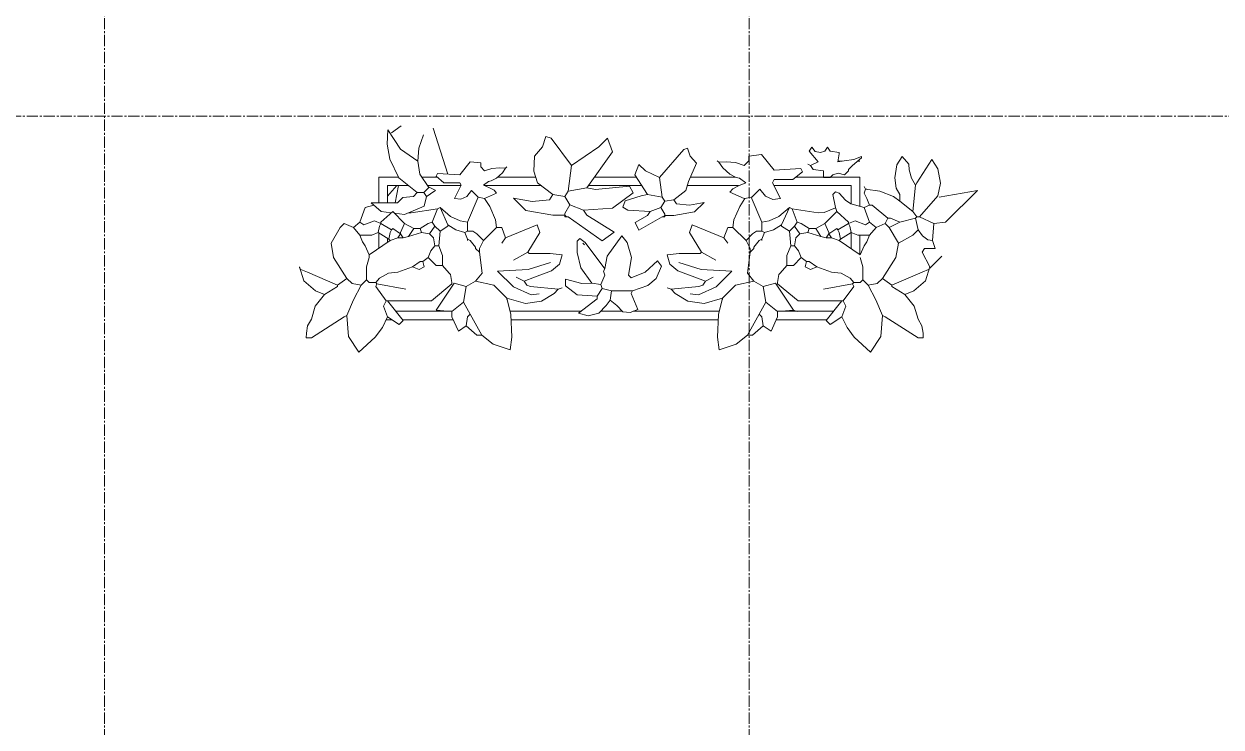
# Model space of a CAD drawing. Header units: centimetres. Extents: x -1487 to 7635, y -1892 to 2688.
# Drawn here: x 2071 to 2628, y 1459 to 1786 of the extents above; entities that cross this region are included whole.
import ezdxf

# ---------------------------------------------------------------- set-up
doc = ezdxf.new("R2010")
doc.units = ezdxf.units.CM
doc.linetypes.add('CENTRO2', pattern=[1.125, 0.75, -0.125, 0.125, -0.125])
doc.layers.add('AA - linee quote', color=3, linetype='Continuous', lineweight=13)
doc.layers.add('AA- arredo', color=8, linetype='Continuous', lineweight=18)

msp = doc.modelspace()

# ---------------------------------------------------------------- linework, layer by layer
at = {"layer": 'AA - linee quote', "linetype": 'CENTRO2', "ltscale": 7}
for p, q in [((2108.5996, 673.1865), (2108.5996, 1920.1865)), ((2408.5996, 673.1865), (2408.5996, 1920.1865)), ((1938.5996, 1743.1865), (3185.5996, 1743.1865))]:
    msp.add_line(p, q, dxfattribs=at)
at = {"layer": 'AA- arredo'}
for p, q in [((2242.2395, 1735.4905), (2246.7032, 1738.6081)), ((2240.1028, 1730.2091), (2240.5504, 1736.7736)), ((2240.5504, 1736.7736), (2246.3689, 1727.8646)), ((2254.8729, 1728.3335), (2257.1108, 1734.4291)), ((2261.5745, 1737.5467), (2268.3573, 1716.2274)), ((2312.4573, 1728.9115), (2314.0438, 1733.6759)), ((2316.426, 1732.8827), (2314.0438, 1733.6759)), ((2325.9548, 1720.176), (2316.426, 1732.8827)), ((2338.6614, 1728.9115), (2342.6301, 1732.8827)), ((2345.0124, 1726.5293), (2342.6301, 1732.8827)), ((2241.4456, 1723.1757), (2240.1028, 1730.2091)), ((2246.3689, 1727.8646), (2254.4253, 1722.238)), ((2254.4253, 1722.238), (2254.8729, 1728.3335)), ((2308.7455, 1724.5105), (2312.4573, 1728.9115)), ((2325.9548, 1720.176), (2338.6614, 1728.9115)), ((2333.1013, 1709.854), (2345.0124, 1726.5293)), ((2366.8223, 1714.6787), (2378.1047, 1727.6839)), ((2378.1047, 1727.6839), (2379.9372, 1728.2941)), ((2381.1576, 1724.6292), (2379.9372, 1728.2941)), ((2436.4557, 1726.8956), (2437.6761, 1728.7281)), ((2440.7308, 1722.0085), (2436.4557, 1726.8956)), ((2439.2226, 1726.7324), (2437.6761, 1728.7281)), ((2441.7269, 1726.2952), (2439.2226, 1726.7324)), ((2443.8138, 1726.9511), (2441.7269, 1726.2952)), ((2445.0059, 1728.7281), (2443.8138, 1726.9511)), ((2446.2281, 1726.8956), (2445.0059, 1728.7281)), ((2450.5033, 1726.2854), (2446.2281, 1726.8956)), ((2245.6328, 1714.4391), (2241.4456, 1723.1757)), ((2254.4253, 1722.238), (2255.4272, 1716.1398)), ((2278.8004, 1722.0085), (2273.9132, 1715.9009)), ((2283.6875, 1721.3983), (2278.8004, 1722.0085)), ((2283.6875, 1721.3983), (2283.6875, 1719.5658)), ((2308.3809, 1717.6344), (2308.7455, 1724.5105)), ((2380.3407, 1712.7236), (2384.0128, 1721.2438)), ((2384.0128, 1721.2438), (2381.1576, 1724.6292)), ((2394.4918, 1721.7045), (2393.7595, 1722.4367)), ((2397.8886, 1721.9836), (2394.4912, 1721.7045)), ((2394.4912, 1721.7045), (2396.2729, 1719.1627)), ((2402.1969, 1721.5605), (2397.8886, 1721.9836)), ((2406.2188, 1720.2378), (2402.1969, 1721.5605)), ((2408.4178, 1722.4367), (2406.2188, 1720.2378)), ((2408.4178, 1724.6357), (2414.2824, 1725.3679)), ((2408.4178, 1724.6357), (2408.4178, 1722.4367)), ((2414.2824, 1725.3679), (2420.1469, 1718.0388)), ((2437.0659, 1720.176), (2440.7308, 1722.0085)), ((2449.8931, 1722.0085), (2450.5033, 1725.6734)), ((2452.7876, 1722.3598), (2449.8931, 1722.0085)), ((2450.5033, 1725.6734), (2450.5033, 1726.2854)), ((2457.2745, 1723.0157), (2452.7876, 1722.3598)), ((2456.6127, 1720.176), (2460.8878, 1723.8409)), ((2460.8878, 1724.453), (2457.2745, 1723.0157)), ((2460.8878, 1723.8409), (2460.8878, 1724.453)), ((2479.823, 1724.4526), (2477.3089, 1720.6108)), ((2479.823, 1724.4526), (2482.8773, 1720.7881)), ((2486.5422, 1712.236), (2493.5201, 1723.0197)), ((2493.5201, 1723.0197), (2496.4043, 1718.7524)), ((2255.4272, 1716.1398), (2259.5785, 1710.0278)), ((2262.9184, 1715.2907), (2263.5305, 1716.5111)), ((2266.5833, 1712.236), (2262.9184, 1715.2907)), ((2273.9132, 1715.9009), (2263.5305, 1716.5111)), ((2283.6875, 1719.5658), (2285.52, 1717.7334)), ((2285.52, 1717.7334), (2288.8716, 1718.8356)), ((2288.8716, 1718.8356), (2292.4619, 1719.1882)), ((2293.8082, 1716.8374), (2291.0033, 1714.3691)), ((2292.4619, 1719.1882), (2295.293, 1718.9556)), ((2295.293, 1718.9556), (2293.8082, 1716.8374)), ((2295.2925, 1718.9556), (2295.9027, 1719.5658)), ((2310.0751, 1712.2362), (2308.3809, 1717.6344)), ((2324.3683, 1708.2651), (2325.9548, 1720.176)), ((2355.4191, 1715.8637), (2357.2516, 1720.7509)), ((2361.3249, 1706.7386), (2355.4191, 1715.8637)), ((2360.3044, 1717.6962), (2357.2516, 1720.7509)), ((2366.8223, 1714.6787), (2360.3044, 1717.6962)), ((2396.2729, 1719.1627), (2399.6388, 1716.2007)), ((2399.6388, 1716.2007), (2402.6008, 1714.6492)), ((2420.1469, 1718.0388), (2432.6062, 1718.7711)), ((2428.9428, 1713.6409), (2433.3407, 1717.3066)), ((2433.3407, 1717.3066), (2432.6062, 1718.7711)), ((2435.8436, 1720.7881), (2437.0659, 1720.176)), ((2438.2881, 1718.3436), (2437.0659, 1720.176)), ((2443.1734, 1717.7334), (2438.2881, 1718.3436)), ((2443.1734, 1714.6787), (2443.1734, 1717.7334)), ((2447.5703, 1715.9102), (2446.2281, 1714.6787)), ((2449.9702, 1716.6754), (2447.5703, 1715.9102)), ((2452.9478, 1715.9009), (2449.9702, 1716.6754)), ((2454.1682, 1717.1232), (2452.9478, 1715.9009)), ((2454.1682, 1717.1232), (2454.7802, 1717.7334)), ((2454.7802, 1718.3436), (2456.6127, 1720.176)), ((2454.7802, 1717.7334), (2454.7802, 1718.3436)), ((2477.3089, 1720.6108), (2476.2655, 1714.4891)), ((2483.048, 1718.2059), (2482.8773, 1720.7881)), ((2484.0914, 1714.2705), (2483.048, 1718.2059)), ((2496.4043, 1718.7524), (2497.6564, 1711.9749)), ((2244.6859, 1710.8549), (2240.3069, 1705.973)), ((2243.8133, 1702.8324), (2245.4164, 1710.8549)), ((2254.1849, 1707.7195), (2245.6328, 1714.4391)), ((2259.6823, 1710.1622), (2257.2378, 1707.7195)), ((2262.7885, 1708.6091), (2259.6823, 1710.1622)), ((2273.9132, 1712.236), (2266.5833, 1712.236)), ((2271.4705, 1704.9062), (2274.5253, 1711.0138)), ((2274.5253, 1711.0138), (2273.9132, 1712.236)), ((2287.3524, 1712.8462), (2284.9079, 1711.0138)), ((2284.9079, 1711.0138), (2287.7496, 1709.9026)), ((2288.535, 1713.0762), (2287.3524, 1712.8462)), ((2287.7496, 1709.9026), (2289.8813, 1708.7272)), ((2291.0033, 1714.3691), (2288.535, 1713.0762)), ((2317.2216, 1706.6785), (2310.0751, 1712.2362)), ((2324.3683, 1708.2651), (2333.1013, 1709.854)), ((2337.0725, 1709.0607), (2333.1013, 1709.854)), ((2352.9546, 1710.6473), (2337.0725, 1709.0607)), ((2354.5411, 1707.4718), (2352.9546, 1710.6473)), ((2368.0427, 1705.5164), (2366.8223, 1714.6787)), ((2379.0374, 1708.5711), (2380.3407, 1712.7236)), ((2403.5433, 1710.8409), (2400.9852, 1709.4304)), ((2402.6008, 1714.6492), (2404.0199, 1714.3732)), ((2406.9533, 1712.1743), (2403.5433, 1710.8409)), ((2404.0199, 1714.3732), (2406.9533, 1712.1743)), ((2419.4125, 1712.1743), (2420.1469, 1713.6409)), ((2423.0782, 1704.8452), (2419.4125, 1712.1743)), ((2420.1469, 1713.6409), (2428.9428, 1713.6409)), ((2446.2281, 1714.6787), (2443.1734, 1714.6787)), ((2462.7202, 1709.1813), (2462.11, 1710.4035)), ((2476.2655, 1714.4891), (2476.9959, 1709.6793)), ((2485.932, 1711.0138), (2484.0914, 1714.2705)), ((2484.7098, 1698.7986), (2485.932, 1711.0138)), ((2485.932, 1711.0138), (2486.5422, 1712.236)), ((2497.6564, 1711.9749), (2496.3147, 1706.1284)), ((2245.0226, 1702.8324), (2247.4653, 1705.2769)), ((2247.4653, 1705.2769), (2252.3525, 1705.8871)), ((2252.3525, 1705.8871), (2254.1849, 1707.7195)), ((2254.1849, 1707.7195), (2257.2378, 1707.7195)), ((2258.46, 1705.8871), (2257.2378, 1707.7195)), ((2257.4343, 1701.2735), (2258.46, 1705.8871)), ((2262.3834, 1708.4998), (2258.3443, 1705.6788)), ((2274.3982, 1704.6133), (2271.4705, 1704.9062)), ((2277.2031, 1705.7887), (2274.3982, 1704.6133)), ((2279.4106, 1708.5711), (2277.2031, 1705.7887)), ((2277.5781, 1693.9114), (2282.4653, 1705.5164)), ((2282.4653, 1705.5164), (2279.4106, 1708.5711)), ((2285.52, 1704.9062), (2282.4653, 1705.5164)), ((2285.52, 1704.9062), (2291.0174, 1707.3488)), ((2285.52, 1704.9062), (2287.8618, 1701.0872)), ((2289.8813, 1708.7272), (2291.0174, 1707.3488)), ((2298.9002, 1705.0283), (2304.7345, 1699.2982)), ((2307.6929, 1703.5007), (2298.9002, 1705.0283)), ((2307.6929, 1703.5007), (2315.6327, 1704.2963)), ((2315.6327, 1704.2963), (2317.2216, 1706.6785)), ((2322.7793, 1705.8829), (2317.2216, 1706.6785)), ((2322.7793, 1705.8829), (2324.3683, 1708.2651)), ((2325.1615, 1701.9142), (2322.7793, 1705.8829)), ((2345.0124, 1700.3252), (2354.5411, 1707.4718)), ((2358.2702, 1706.1284), (2350.8116, 1703.8092)), ((2358.2702, 1706.1284), (2361.3249, 1706.7386)), ((2368.0427, 1705.5164), (2361.3249, 1706.7386)), ((2369.2649, 1703.6839), (2368.0427, 1705.5164)), ((2369.2649, 1703.6839), (2373.5401, 1704.296)), ((2373.5401, 1704.296), (2379.0374, 1708.5711)), ((2374.7623, 1702.4635), (2373.5401, 1704.296)), ((2400.9852, 1709.4304), (2399.622, 1707.7764)), ((2406.2188, 1704.8452), (2399.622, 1707.7764)), ((2406.5243, 1704.9062), (2404.1825, 1701.0872)), ((2406.5243, 1704.9062), (2409.579, 1705.5164)), ((2414.4661, 1693.9114), (2409.579, 1705.5164)), ((2409.8845, 1705.5774), (2413.5501, 1709.2431)), ((2413.5501, 1709.2431), (2416.1991, 1705.9042)), ((2416.1991, 1705.9042), (2419.565, 1704.4938)), ((2419.565, 1704.4938), (2423.0782, 1704.8452)), ((2447.4504, 1706.7386), (2448.6708, 1707.9609)), ((2448.6708, 1700.6311), (2447.4504, 1706.7386)), ((2448.6708, 1707.9609), (2450.5033, 1707.3488)), ((2450.5033, 1707.3488), (2453.4137, 1704.1042)), ((2462.11, 1707.3488), (2462.7202, 1709.1813)), ((2463.3304, 1704.9062), (2462.11, 1707.3488)), ((2469.3786, 1708.2582), (2462.7202, 1709.1813)), ((2463.3304, 1709.1813), (2462.7202, 1709.1813)), ((2464.5527, 1701.8515), (2463.3304, 1704.9062)), ((2475.7438, 1705.7439), (2469.3786, 1708.2582)), ((2478.6022, 1703.6839), (2475.7438, 1705.7439)), ((2476.9959, 1709.6793), (2478.6022, 1706.7386)), ((2478.6022, 1706.7386), (2478.6022, 1704.296)), ((2478.6022, 1703.6839), (2478.6022, 1704.296)), ((2487.7645, 1696.3541), (2496.3147, 1706.1284)), ((2514.726, 1708.6578), (2496.9267, 1705.5164)), ((2499.9796, 1693.9114), (2514.726, 1708.6578)), ((2227.4916, 1693.9114), (2229.9342, 1700.6311)), ((2233.9026, 1701.8061), (2229.9342, 1700.6311)), ((2232.688, 1702.8324), (2245.0226, 1702.8324)), ((2237.4174, 1698.7934), (2232.7053, 1702.8324)), ((2237.2641, 1693.9114), (2242.7614, 1698.7986)), ((2242.0702, 1698.1841), (2237.4174, 1698.7934)), ((2248.2588, 1693.3012), (2242.7614, 1698.7986)), ((2257.4342, 1701.2734), (2248.1592, 1697.3868)), ((2263.5305, 1700.019), (2251.3135, 1698.1866)), ((2261.086, 1693.9114), (2263.5305, 1700.019)), ((2263.5305, 1700.019), (2264.7509, 1700.6311)), ((2268.4158, 1692.6892), (2264.7509, 1700.6311)), ((2264.7509, 1700.6311), (2269.6859, 1696.5031)), ((2287.8618, 1701.0872), (2290.5545, 1694.9751)), ((2304.7345, 1699.2982), (2317.2216, 1697.1498)), ((2322.7793, 1697.943), (2325.1615, 1701.9142)), ((2331.5148, 1699.532), (2325.1615, 1701.9142)), ((2331.5148, 1699.532), (2345.0124, 1700.3252)), ((2333.1013, 1697.1498), (2331.5148, 1699.532)), ((2350.8116, 1703.8092), (2349.801, 1700.8924)), ((2349.801, 1700.8924), (2352.1626, 1699.4088)), ((2362.5453, 1698.7986), (2352.1626, 1699.4088)), ((2361.3249, 1696.9662), (2362.5453, 1698.7986)), ((2362.5453, 1698.7986), (2367.4325, 1700.6311)), ((2367.4325, 1700.6311), (2369.2649, 1703.6839)), ((2369.2649, 1697.5764), (2367.4325, 1700.6311)), ((2383.1456, 1698.6188), (2373.5401, 1696.9662)), ((2380.8699, 1701.8515), (2374.7623, 1702.4635)), ((2380.8699, 1701.8515), (2387.6335, 1703.0266)), ((2387.6335, 1703.0266), (2383.1456, 1698.6188)), ((2404.1825, 1701.0872), (2401.4898, 1694.9751)), ((2427.2934, 1700.6311), (2422.3583, 1696.5031)), ((2423.6285, 1692.6892), (2427.2934, 1700.6311)), ((2428.5138, 1700.019), (2427.2934, 1700.6311)), ((2428.5138, 1700.019), (2440.7308, 1698.1866)), ((2430.9583, 1693.9114), (2428.5138, 1700.019)), ((2443.5008, 1698.4198), (2448.7181, 1700.4968)), ((2443.7855, 1693.3012), (2449.2828, 1698.7986)), ((2449.2828, 1698.7986), (2448.6708, 1700.6311)), ((2454.7802, 1693.9114), (2449.2828, 1698.7986)), ((2453.4137, 1704.1042), (2455.918, 1702.4645)), ((2455.918, 1702.4645), (2462.11, 1700.6311)), ((2462.11, 1700.6311), (2464.5527, 1701.8515)), ((2464.5527, 1693.9114), (2462.11, 1700.6311)), ((2465.7749, 1701.8515), (2464.5527, 1701.8515)), ((2473.1048, 1695.7439), (2465.7749, 1701.8515)), ((2484.7098, 1698.7986), (2478.6022, 1703.6839)), ((2486.5422, 1696.3541), (2484.7098, 1698.7986)), ((2218.3292, 1691.4688), (2220.1617, 1693.3012)), ((2224.4368, 1691.4688), (2220.1617, 1693.3012)), ((2224.4368, 1691.4688), (2227.4916, 1693.9114)), ((2229.324, 1692.6892), (2227.4916, 1693.9114)), ((2234.2112, 1694.5217), (2229.324, 1692.6892)), ((2237.2641, 1693.3012), (2234.2112, 1694.5217)), ((2236.6539, 1692.079), (2237.2641, 1693.3012)), ((2237.2641, 1693.3012), (2237.2641, 1693.9114)), ((2242.1512, 1690.2465), (2237.2641, 1693.3012)), ((2248.1592, 1697.3868), (2243.5726, 1697.9874)), ((2246.4263, 1689.0243), (2248.2588, 1693.3012)), ((2252.5357, 1690.8567), (2248.2588, 1693.3012)), ((2251.3135, 1698.1866), (2250.2763, 1698.2739)), ((2255.5886, 1690.8567), (2259.2535, 1693.3012)), ((2259.2535, 1693.3012), (2261.086, 1693.9114)), ((2262.3082, 1692.079), (2261.086, 1693.9114)), ((2269.6859, 1696.5031), (2274.1738, 1694.505)), ((2274.1738, 1694.505), (2277.5781, 1693.9114)), ((2277.5781, 1689.6363), (2277.5781, 1693.9114)), ((2290.5545, 1694.9751), (2291.0174, 1691.4688)), ((2322.7793, 1697.1498), (2317.2216, 1697.1498)), ((2322.7793, 1697.1498), (2322.7793, 1697.943)), ((2323.5726, 1696.3541), (2322.7793, 1697.1498)), ((2322.7793, 1696.3541), (2322.7793, 1697.1498)), ((2322.7793, 1696.3541), (2323.5726, 1696.3541)), ((2323.5726, 1696.3541), (2324.3683, 1696.3541)), ((2340.248, 1685.2387), (2324.3683, 1696.3541)), ((2345.8079, 1689.2075), (2333.1013, 1697.1498)), ((2355.4808, 1693.7736), (2361.3249, 1696.9662)), ((2357.2873, 1690.1597), (2355.4808, 1693.7736)), ((2357.2873, 1690.1597), (2368.0427, 1696.3541)), ((2368.6548, 1696.3541), (2368.0427, 1696.3541)), ((2368.6548, 1696.3541), (2369.2649, 1696.9662)), ((2369.2649, 1696.3541), (2368.6548, 1696.3541)), ((2369.2649, 1696.9662), (2369.2649, 1697.5764)), ((2369.2649, 1696.9662), (2373.5401, 1696.9662)), ((2369.2649, 1696.3541), (2369.2649, 1696.9662)), ((2401.4898, 1694.9751), (2401.0269, 1691.4688)), ((2417.8705, 1694.505), (2414.4661, 1693.9114)), ((2414.4661, 1689.6363), (2414.4661, 1693.9114)), ((2422.3583, 1696.5031), (2417.8705, 1694.505)), ((2429.736, 1692.079), (2430.9583, 1693.9114)), ((2432.7907, 1693.3012), (2430.9583, 1693.9114)), ((2436.4557, 1690.8567), (2432.7907, 1693.3012)), ((2439.5085, 1690.8567), (2443.7855, 1693.3012)), ((2440.7308, 1698.1866), (2443.5008, 1698.4198)), ((2445.6179, 1689.0243), (2443.7855, 1693.3012)), ((2449.8931, 1690.2465), (2454.7802, 1693.3012)), ((2454.7802, 1693.3012), (2457.8331, 1694.5217)), ((2454.7802, 1693.3012), (2454.7802, 1693.9114)), ((2455.3904, 1692.079), (2454.7802, 1693.3012)), ((2457.8331, 1694.5217), (2462.7202, 1692.6892)), ((2462.7202, 1692.6892), (2464.5527, 1693.9114)), ((2467.6075, 1691.4688), (2464.5527, 1693.9114)), ((2467.6075, 1691.4688), (2471.8826, 1693.3012)), ((2471.8826, 1693.3012), (2473.1048, 1695.7439)), ((2473.715, 1691.4688), (2471.8826, 1693.3012)), ((2474.3252, 1695.7439), (2473.1048, 1695.7439)), ((2473.715, 1691.4688), (2478.6022, 1693.9114)), ((2478.6022, 1693.9114), (2474.3252, 1695.7439)), ((2478.6022, 1693.9114), (2485.932, 1695.7439)), ((2485.932, 1695.7439), (2486.5422, 1696.3541)), ((2487.1524, 1690.2465), (2485.932, 1695.7439)), ((2487.7645, 1696.3541), (2486.5422, 1696.3541)), ((2494.4822, 1693.3012), (2487.7645, 1696.3541)), ((2493.872, 1685.3593), (2494.4822, 1693.3012)), ((2494.4822, 1693.3012), (2499.9796, 1693.9114)), ((2214.0541, 1684.1389), (2218.3292, 1691.4688)), ((2227.4916, 1687.8038), (2224.4368, 1691.4688)), ((2228.7138, 1684.7491), (2227.4916, 1687.8038)), ((2227.4916, 1687.8038), (2232.9889, 1687.8038)), ((2232.9889, 1687.8038), (2236.0436, 1689.0243)), ((2236.0436, 1689.0243), (2236.6539, 1692.079)), ((2240.929, 1685.9714), (2236.0436, 1689.0243)), ((2240.929, 1685.9714), (2241.541, 1689.0243)), ((2241.541, 1689.0243), (2242.1512, 1690.2465)), ((2242.7614, 1690.8567), (2242.1512, 1690.2465)), ((2246.4263, 1688.4141), (2242.7614, 1690.8567)), ((2245.2059, 1686.5816), (2246.4263, 1688.4141)), ((2246.4263, 1688.4141), (2246.4263, 1689.0243)), ((2247.6486, 1686.5816), (2246.4263, 1688.4141)), ((2250.0912, 1687.1918), (2252.5357, 1690.8567)), ((2250.0912, 1687.1918), (2256.2007, 1689.0243)), ((2252.5357, 1690.8567), (2255.5886, 1690.8567)), ((2256.2007, 1689.0243), (2255.5886, 1690.8567)), ((2259.8656, 1688.4141), (2256.2007, 1689.0243)), ((2259.8656, 1688.4141), (2262.3082, 1692.079)), ((2261.698, 1686.5816), (2259.8656, 1688.4141)), ((2264.7509, 1689.6363), (2262.3082, 1692.079)), ((2264.1407, 1682.9167), (2264.7509, 1689.6363)), ((2264.7509, 1689.6363), (2268.4158, 1692.079)), ((2272.0808, 1690.2465), (2268.4158, 1692.6892)), ((2268.4158, 1692.079), (2268.4158, 1692.6892)), ((2276.3577, 1689.0243), (2272.0808, 1690.2465)), ((2276.3577, 1689.0243), (2277.5781, 1689.6363)), ((2277.5781, 1685.9714), (2276.3577, 1689.0243)), ((2280.0226, 1689.6363), (2277.5781, 1689.6363)), ((2281.8551, 1688.4141), (2280.0226, 1689.6363)), ((2284.9079, 1685.3593), (2281.8551, 1688.4141)), ((2284.9079, 1685.3593), (2291.0174, 1691.4688)), ((2293.46, 1691.4688), (2291.0174, 1691.4688)), ((2295.2925, 1686.5816), (2293.46, 1691.4688)), ((2295.2925, 1686.5816), (2309.9521, 1692.6892)), ((2305.677, 1679.862), (2311.1744, 1689.0243)), ((2309.9521, 1692.6892), (2311.1744, 1689.0243)), ((2340.248, 1685.2387), (2345.8079, 1689.2075)), ((2342.5766, 1678.0004), (2349.3919, 1687.5272)), ((2349.3931, 1687.5262), (2351.8358, 1684.4733)), ((2382.0922, 1692.6892), (2380.8699, 1689.0243)), ((2386.3672, 1679.862), (2380.8699, 1689.0243)), ((2396.7518, 1686.5816), (2382.0922, 1692.6892)), ((2396.7518, 1686.5816), (2398.5843, 1691.4688)), ((2398.5843, 1691.4688), (2401.0269, 1691.4688)), ((2407.1363, 1685.3593), (2401.0269, 1691.4688)), ((2407.1363, 1685.3593), (2410.1892, 1688.4141)), ((2410.1892, 1688.4141), (2412.0217, 1689.6363)), ((2412.0217, 1689.6363), (2414.4661, 1689.6363)), ((2415.6866, 1689.0243), (2414.4661, 1689.6363)), ((2414.4661, 1685.9714), (2415.6866, 1689.0243)), ((2415.6866, 1689.0243), (2419.9635, 1690.2465)), ((2419.9635, 1690.2465), (2423.6285, 1692.6892)), ((2423.6285, 1692.079), (2423.6285, 1692.6892)), ((2427.2934, 1689.6363), (2423.6285, 1692.079)), ((2427.2934, 1689.6363), (2429.736, 1692.079)), ((2427.9036, 1682.9167), (2427.2934, 1689.6363)), ((2432.1787, 1688.4141), (2429.736, 1692.079)), ((2430.3462, 1686.5816), (2432.1787, 1688.4141)), ((2432.1787, 1688.4141), (2435.8436, 1689.0243)), ((2435.8436, 1689.0243), (2436.4557, 1690.8567)), ((2441.953, 1687.1918), (2435.8436, 1689.0243)), ((2439.5085, 1690.8567), (2436.4557, 1690.8567)), ((2441.953, 1687.1918), (2439.5085, 1690.8567)), ((2444.3957, 1686.5816), (2445.6179, 1688.4141)), ((2445.6179, 1688.4141), (2449.2828, 1690.8567)), ((2445.6179, 1688.4141), (2445.6179, 1689.0243)), ((2446.8383, 1686.5816), (2445.6179, 1688.4141)), ((2449.2828, 1690.8567), (2449.8931, 1690.2465)), ((2450.5033, 1689.0243), (2449.8931, 1690.2465)), ((2451.1153, 1685.9714), (2450.5033, 1689.0243)), ((2451.1153, 1685.9714), (2456.0006, 1689.0243)), ((2456.0006, 1689.0243), (2455.3904, 1692.079)), ((2459.0553, 1687.8038), (2456.0006, 1689.0243)), ((2464.5527, 1687.8038), (2459.0553, 1687.8038)), ((2463.3304, 1684.7491), (2464.5527, 1687.8038)), ((2464.5527, 1687.8038), (2467.6075, 1691.4688)), ((2477.9901, 1684.1389), (2473.715, 1691.4688)), ((2477.9901, 1684.1389), (2484.7098, 1687.8038)), ((2484.7098, 1687.8038), (2487.1524, 1690.2465)), ((2487.1524, 1690.2465), (2489.1715, 1687.4526)), ((2489.1715, 1687.4526), (2491.6959, 1685.6895)), ((2215.2745, 1677.4193), (2214.0541, 1684.1389)), ((2229.9342, 1682.9167), (2228.7138, 1684.7491)), ((2231.7667, 1678.6416), (2229.9342, 1682.9167)), ((2231.7667, 1678.6416), (2241.541, 1685.3593)), ((2241.541, 1685.3593), (2240.929, 1685.9714)), ((2241.541, 1685.3593), (2245.2059, 1686.5816)), ((2245.2059, 1686.5816), (2247.6486, 1686.5816)), ((2247.6486, 1686.5816), (2250.0912, 1687.1918)), ((2260.4758, 1680.474), (2262.3082, 1682.9167)), ((2262.3082, 1682.9167), (2261.698, 1686.5816)), ((2262.3082, 1682.9167), (2264.1407, 1682.9167)), ((2265.9834, 1678.3433), (2264.1407, 1682.9167)), ((2278.8004, 1685.3593), (2277.5781, 1685.9714)), ((2277.5781, 1685.3593), (2277.5781, 1685.9714)), ((2281.243, 1682.3065), (2278.8004, 1685.3593)), ((2281.243, 1681.6944), (2281.243, 1682.3065)), ((2283.0755, 1681.6944), (2284.9079, 1685.3593)), ((2295.2925, 1686.5816), (2293.46, 1684.1389)), ((2328.552, 1679.7635), (2328.624, 1685.0835)), ((2328.624, 1685.0835), (2329.8463, 1686.3057)), ((2332.289, 1684.4733), (2329.8463, 1686.3057)), ((2331.9664, 1683.2912), (2331.1731, 1684.0845)), ((2341.4512, 1672.2563), (2332.289, 1684.4733)), ((2351.8358, 1684.4733), (2353.7963, 1677.4127)), ((2396.7518, 1686.5816), (2398.5843, 1684.1389)), ((2408.9688, 1681.6944), (2407.1363, 1685.3593)), ((2410.8012, 1682.3065), (2413.2439, 1685.3593)), ((2410.8012, 1681.6944), (2410.8012, 1682.3065)), ((2413.2439, 1685.3593), (2414.4661, 1685.9714)), ((2414.4661, 1685.3593), (2414.4661, 1685.9714)), ((2426.0608, 1678.3433), (2427.9036, 1682.9167)), ((2429.736, 1682.9167), (2427.9036, 1682.9167)), ((2429.736, 1682.9167), (2430.3462, 1686.5816)), ((2431.5685, 1680.474), (2429.736, 1682.9167)), ((2444.3957, 1686.5816), (2441.953, 1687.1918)), ((2446.8383, 1686.5816), (2444.3957, 1686.5816)), ((2450.5033, 1685.3593), (2446.8383, 1686.5816)), ((2450.5033, 1685.3593), (2451.1153, 1685.9714)), ((2460.2776, 1678.6416), (2450.5033, 1685.3593)), ((2460.2776, 1678.6416), (2462.11, 1682.9167)), ((2462.11, 1682.9167), (2463.3304, 1684.7491)), ((2476.7697, 1677.4193), (2477.9901, 1684.1389)), ((2491.6959, 1685.6895), (2493.872, 1685.3593)), ((2495.0943, 1681.6944), (2493.872, 1685.3593)), ((2221.384, 1667.6468), (2215.2745, 1677.4193)), ((2230.5463, 1673.1442), (2231.7667, 1677.4193)), ((2231.7667, 1677.4193), (2231.7667, 1678.6416)), ((2256.8109, 1675.5869), (2259.2535, 1677.4193)), ((2259.2535, 1677.4193), (2260.4758, 1680.474)), ((2262.9184, 1673.7544), (2259.2535, 1677.4193)), ((2265.9731, 1673.7544), (2265.9834, 1678.3433)), ((2283.0755, 1679.862), (2281.243, 1681.6944)), ((2283.0755, 1679.862), (2283.0755, 1681.6944)), ((2283.0755, 1679.862), (2284.2977, 1670.0895)), ((2305.677, 1679.862), (2298.9574, 1676.1971)), ((2305.677, 1679.862), (2306.2872, 1679.2518)), ((2306.2872, 1679.2518), (2316.0597, 1679.2518)), ((2316.0597, 1679.2518), (2321.5571, 1678.6416)), ((2321.5571, 1678.6416), (2320.3367, 1674.3646)), ((2330.235, 1672.7111), (2328.552, 1679.7635)), ((2341.4514, 1672.2568), (2342.5766, 1678.0004)), ((2353.7963, 1677.4127), (2352.4459, 1669.2016)), ((2375.9846, 1679.2518), (2370.4872, 1678.6416)), ((2370.4872, 1678.6416), (2371.7076, 1674.3646)), ((2385.7571, 1679.2518), (2375.9846, 1679.2518)), ((2386.3672, 1679.862), (2385.7571, 1679.2518)), ((2386.3672, 1679.862), (2393.0869, 1676.1971)), ((2408.9688, 1679.862), (2407.7465, 1670.0895)), ((2408.9688, 1679.862), (2410.8012, 1681.6944)), ((2408.9688, 1679.862), (2408.9688, 1681.6944)), ((2426.0711, 1673.7544), (2426.0608, 1678.3433)), ((2429.1258, 1673.7544), (2432.7907, 1677.4193)), ((2432.7907, 1677.4193), (2431.5685, 1680.474)), ((2435.2334, 1675.5869), (2432.7907, 1677.4193)), ((2461.498, 1673.1442), (2460.2776, 1677.4193)), ((2470.6603, 1667.6468), (2476.7697, 1677.4193)), ((2488.9849, 1679.862), (2490.2071, 1681.6944)), ((2492.6498, 1673.1442), (2488.9849, 1679.862)), ((2490.2071, 1681.6944), (2495.0943, 1681.6944)), ((2492.6498, 1672.5321), (2498.1472, 1678.0295)), ((2199.3945, 1673.1442), (2201.4704, 1666.5894)), ((2199.3945, 1672.5321), (2199.3945, 1673.1442)), ((2203.0594, 1670.6997), (2200.0047, 1671.9219)), ((2230.5463, 1667.0348), (2230.5463, 1673.1442)), ((2245.2059, 1670.6997), (2251.9237, 1673.1442)), ((2251.9237, 1673.1442), (2255.5886, 1675.5869)), ((2251.9237, 1673.1442), (2254.9784, 1671.9219)), ((2254.9784, 1671.9219), (2257.4211, 1673.1442)), ((2255.5886, 1675.5869), (2256.8109, 1675.5869)), ((2257.4211, 1673.1442), (2256.8109, 1675.5869)), ((2265.9731, 1673.7544), (2262.9184, 1673.7544)), ((2269.0278, 1670.0895), (2265.9731, 1673.7544)), ((2305.7249, 1671.9401), (2291.5593, 1671.1591)), ((2291.5593, 1671.1591), (2298.8906, 1663.8692)), ((2316.1627, 1675.0644), (2305.7249, 1671.9401)), ((2308.7299, 1668.257), (2316.6718, 1671.3117)), ((2316.6718, 1671.3117), (2320.3367, 1674.3646)), ((2335.3429, 1665.5369), (2330.235, 1672.7111)), ((2340.841, 1671.0341), (2341.4512, 1672.2563)), ((2341.4512, 1669.2016), (2340.841, 1671.0341)), ((2360.2476, 1670.6542), (2365.8852, 1675.9212)), ((2367.7176, 1673.4786), (2365.2964, 1667.7157)), ((2365.8852, 1675.9212), (2367.7176, 1673.4786)), ((2375.3725, 1671.3117), (2371.7076, 1674.3646)), ((2383.3144, 1668.257), (2375.3725, 1671.3117)), ((2375.8816, 1675.0644), (2386.3194, 1671.9401)), ((2386.3194, 1671.9401), (2400.485, 1671.1591)), ((2400.485, 1671.1591), (2393.1537, 1663.8692)), ((2423.0164, 1670.0895), (2426.0711, 1673.7544)), ((2426.0711, 1673.7544), (2429.1258, 1673.7544)), ((2434.6232, 1673.1442), (2435.2334, 1675.5869)), ((2437.0659, 1671.9219), (2434.6232, 1673.1442)), ((2436.4557, 1675.5869), (2435.2334, 1675.5869)), ((2440.1206, 1673.1442), (2436.4557, 1675.5869)), ((2440.1206, 1673.1442), (2437.0659, 1671.9219)), ((2446.8383, 1670.6997), (2440.1206, 1673.1442)), ((2461.498, 1667.0348), (2461.498, 1673.1442)), ((2488.9849, 1670.6997), (2492.0396, 1671.9219)), ((2492.6498, 1673.1442), (2490.5739, 1666.5894)), ((2492.6498, 1672.5321), (2492.6498, 1673.1442)), ((2201.4704, 1666.5894), (2206.7997, 1661.8878)), ((2217.107, 1664.5921), (2203.0594, 1670.6997)), ((2217.107, 1664.5921), (2221.384, 1667.6468)), ((2221.384, 1667.6468), (2223.9097, 1665.414)), ((2223.9097, 1665.414), (2228.1018, 1664.5921)), ((2228.1018, 1664.5921), (2230.5463, 1667.0348)), ((2231.7667, 1665.8144), (2230.5463, 1667.0348)), ((2234.8214, 1665.8144), (2231.7667, 1665.8144)), ((2236.5318, 1667.7647), (2234.8214, 1665.8144)), ((2235.4316, 1665.2023), (2234.8214, 1665.8144)), ((2234.8214, 1663.9819), (2235.4316, 1665.2023)), ((2235.4316, 1665.2023), (2248.8708, 1662.7596)), ((2240.7392, 1670.1155), (2236.5318, 1667.7647)), ((2245.2059, 1670.6997), (2240.7392, 1670.1155)), ((2270.2483, 1665.2023), (2260.7194, 1657.2623)), ((2262.9184, 1652.9871), (2271.2855, 1665.5315)), ((2269.638, 1669.4793), (2269.0278, 1670.0895)), ((2270.2483, 1665.8144), (2269.638, 1669.4793)), ((2270.2483, 1665.8144), (2270.2483, 1665.2023)), ((2276.9679, 1663.9819), (2271.2856, 1665.5315)), ((2281.243, 1666.4246), (2276.9679, 1663.9819)), ((2281.243, 1666.4246), (2284.2977, 1670.0895)), ((2289.7951, 1664.5921), (2281.243, 1666.4246)), ((2303.8445, 1666.4246), (2300.1796, 1668.257)), ((2303.8445, 1666.4246), (2308.7299, 1668.257)), ((2305.065, 1664.5921), (2303.8445, 1666.4246)), ((2330.7959, 1665.3649), (2323.1266, 1667.3692)), ((2323.1266, 1664.3163), (2323.1266, 1667.3692)), ((2335.3431, 1665.5365), (2330.7959, 1665.3649)), ((2339.6188, 1664.9265), (2335.3436, 1665.5367)), ((2339.6188, 1664.9265), (2341.4512, 1669.2016)), ((2353.6682, 1667.9812), (2352.4459, 1669.2016)), ((2353.6682, 1667.9807), (2360.2476, 1670.6542)), ((2365.2964, 1667.7157), (2361.3695, 1664.4833)), ((2388.1997, 1666.4246), (2383.3144, 1668.257)), ((2386.9793, 1664.5921), (2388.1997, 1666.4246)), ((2388.1997, 1666.4246), (2391.8646, 1668.257)), ((2402.2492, 1664.5921), (2410.8012, 1666.4246)), ((2410.8012, 1666.4246), (2407.7465, 1670.0895)), ((2410.8012, 1666.4246), (2415.0764, 1663.9819)), ((2415.0764, 1663.9819), (2420.7587, 1665.5315)), ((2429.1258, 1652.9871), (2420.7587, 1665.5315)), ((2421.796, 1665.8144), (2422.4062, 1669.4793)), ((2421.796, 1665.8144), (2421.796, 1665.2023)), ((2421.796, 1665.2023), (2431.3249, 1657.2623)), ((2422.4062, 1669.4793), (2423.0164, 1670.0895)), ((2456.6127, 1665.2023), (2443.1734, 1662.7596)), ((2446.8383, 1670.6997), (2451.3051, 1670.1155)), ((2451.3051, 1670.1155), (2455.5125, 1667.7647)), ((2455.5125, 1667.7647), (2457.2229, 1665.8144)), ((2456.6127, 1665.2023), (2457.2229, 1665.8144)), ((2457.2229, 1663.9819), (2456.6127, 1665.2023)), ((2457.2229, 1665.8144), (2460.2776, 1665.8144)), ((2460.2776, 1665.8144), (2461.498, 1667.0348)), ((2463.9425, 1664.5921), (2461.498, 1667.0348)), ((2468.1346, 1665.414), (2463.9425, 1664.5921)), ((2470.6603, 1667.6468), (2468.1346, 1665.414)), ((2474.9373, 1664.5921), (2470.6603, 1667.6468)), ((2474.9373, 1664.5921), (2488.9849, 1670.6997)), ((2490.5739, 1666.5894), (2485.2446, 1661.8878)), ((2206.7243, 1654.8196), (2210.9994, 1660.317)), ((2206.7997, 1661.8878), (2210.9994, 1660.317)), ((2210.9994, 1660.317), (2217.107, 1663.9819)), ((2217.107, 1663.9819), (2217.107, 1664.5921)), ((2228.1018, 1664.5921), (2224.4707, 1657.7739)), ((2239.7086, 1657.2623), (2234.8214, 1663.9819)), ((2275.7457, 1656.652), (2276.9679, 1663.9819)), ((2295.9027, 1658.4845), (2289.7951, 1664.5921)), ((2298.8906, 1663.8692), (2307.0917, 1660.0941)), ((2306.8975, 1663.9819), (2305.065, 1664.5921)), ((2319.7246, 1662.7596), (2306.8975, 1663.9819)), ((2307.0917, 1660.0941), (2310.9438, 1660.4846)), ((2311.9841, 1657.1862), (2317.8744, 1660.7124)), ((2317.8744, 1660.7124), (2319.7246, 1662.7596)), ((2319.7246, 1662.7596), (2321.5571, 1663.3699)), ((2328.624, 1660.0393), (2323.1266, 1664.3163)), ((2337.7863, 1659.4291), (2328.624, 1660.0393)), ((2337.7863, 1659.4291), (2340.2308, 1663.094)), ((2340.2308, 1663.094), (2339.6188, 1664.9265)), ((2344.5059, 1661.8718), (2340.2308, 1663.094)), ((2343.8957, 1657.5966), (2344.5059, 1661.8718)), ((2344.5059, 1661.8718), (2354.2784, 1661.8718)), ((2353.6682, 1660.6513), (2354.2784, 1661.8718)), ((2356.723, 1653.3213), (2353.6682, 1660.6513)), ((2361.3695, 1664.4833), (2354.2784, 1661.8718)), ((2372.3197, 1662.7596), (2370.4872, 1663.3699)), ((2372.3197, 1662.7596), (2385.1468, 1663.9819)), ((2374.1699, 1660.7124), (2372.3197, 1662.7596)), ((2380.0602, 1657.1862), (2374.1699, 1660.7124)), ((2384.9526, 1660.0941), (2381.1005, 1660.4846)), ((2393.1537, 1663.8692), (2384.9526, 1660.0941)), ((2385.1468, 1663.9819), (2386.9793, 1664.5921)), ((2396.1416, 1658.4845), (2402.2492, 1664.5921)), ((2416.2986, 1656.652), (2415.0764, 1663.9819)), ((2452.3357, 1657.2623), (2457.2229, 1663.9819)), ((2463.9425, 1664.5921), (2467.5736, 1657.7739)), ((2474.9373, 1663.9819), (2474.9373, 1664.5921)), ((2481.0448, 1660.317), (2474.9373, 1663.9819)), ((2485.2446, 1661.8878), (2481.0448, 1660.317)), ((2485.32, 1654.8196), (2481.0448, 1660.317)), ((2204.8919, 1648.7102), (2206.7243, 1654.8196)), ((2224.4707, 1657.7739), (2221.384, 1650.5426)), ((2238.4863, 1654.8196), (2239.7086, 1657.2623)), ((2240.3188, 1649.9325), (2238.4863, 1654.8196)), ((2239.7086, 1657.2623), (2240.3188, 1657.2623)), ((2247.6486, 1648.1), (2240.3188, 1657.2623)), ((2240.3188, 1657.2623), (2240.929, 1657.2623)), ((2260.7193, 1657.2623), (2240.929, 1657.2623)), ((2270.2483, 1652.3751), (2275.7457, 1656.652)), ((2278.8004, 1651.1547), (2275.7457, 1656.652)), ((2297.679, 1651.0154), (2295.9027, 1658.4845)), ((2304.4548, 1656.04), (2295.9027, 1658.4845)), ((2295.9027, 1658.4845), (2295.9027, 1657.8725)), ((2304.4548, 1656.04), (2311.9841, 1657.1862)), ((2329.236, 1651.4891), (2337.7863, 1658.2068)), ((2337.7863, 1658.2068), (2337.7863, 1659.4291)), ((2342.0633, 1655.154), (2338.6497, 1651.554)), ((2343.8957, 1657.5966), (2342.0633, 1655.154)), ((2346.9486, 1655.154), (2343.8957, 1657.5966)), ((2349.8694, 1652.1417), (2346.9486, 1655.154)), ((2387.5895, 1656.04), (2380.0602, 1657.1862)), ((2387.5895, 1656.04), (2396.1416, 1658.4845)), ((2394.3653, 1651.0154), (2396.1416, 1658.4845)), ((2396.1416, 1658.4845), (2396.1416, 1657.8725)), ((2413.2439, 1651.1547), (2416.2986, 1656.652)), ((2421.796, 1652.3751), (2416.2986, 1656.652)), ((2431.325, 1657.2623), (2451.1153, 1657.2623)), ((2444.3957, 1648.1), (2451.7255, 1657.2623)), ((2451.7255, 1657.2623), (2451.1153, 1657.2623)), ((2452.3357, 1657.2623), (2451.7255, 1657.2623)), ((2451.7255, 1649.9325), (2453.558, 1654.8196)), ((2453.558, 1654.8196), (2452.3357, 1657.2623)), ((2467.5736, 1657.7739), (2470.6603, 1650.5426)), ((2487.1524, 1648.7102), (2485.32, 1654.8196)), ((2204.8919, 1648.7102), (2203.1533, 1645.7261)), ((2204.8931, 1640.1608), (2220.1617, 1649.9325)), ((2220.1617, 1649.9325), (2221.384, 1650.5426)), ((2221.384, 1650.5426), (2222.2267, 1640.7307)), ((2237.9343, 1644.8446), (2240.3188, 1649.9325)), ((2240.3188, 1649.9325), (2245.8161, 1646.2676)), ((2270.2483, 1652.3751), (2262.9184, 1652.9871)), ((2270.2483, 1649.9325), (2270.2483, 1652.3751)), ((2273.303, 1643.2128), (2270.2483, 1649.9325)), ((2276.9679, 1645.6573), (2277.5781, 1649.9325)), ((2277.5781, 1649.9325), (2278.8004, 1651.1547)), ((2278.8004, 1651.1547), (2284.2154, 1641.3184)), ((2298.24, 1640.4368), (2297.679, 1651.0154)), ((2333.6009, 1650.3786), (2329.236, 1651.4891)), ((2338.6497, 1651.554), (2333.6009, 1650.3786)), ((2353.2353, 1651.8478), (2349.8694, 1652.1417)), ((2356.723, 1653.3213), (2353.2353, 1651.8478)), ((2393.8043, 1640.4368), (2394.3653, 1651.0154)), ((2413.2439, 1651.1547), (2407.8289, 1641.3184)), ((2414.4661, 1649.9325), (2413.2439, 1651.1547)), ((2415.0764, 1645.6573), (2414.4661, 1649.9325)), ((2418.7413, 1643.2128), (2421.796, 1649.9325)), ((2421.796, 1652.3751), (2429.1258, 1652.9871)), ((2421.796, 1649.9325), (2421.796, 1652.3751)), ((2429.1258, 1652.9871), (2430.9583, 1652.3751)), ((2451.7255, 1649.9325), (2446.2281, 1646.2676)), ((2454.11, 1644.8446), (2451.7255, 1649.9325)), ((2470.6603, 1650.5426), (2469.8175, 1640.7307)), ((2471.8826, 1649.9325), (2470.6603, 1650.5426)), ((2487.1511, 1640.1608), (2471.8826, 1649.9325)), ((2487.1524, 1648.7102), (2488.891, 1645.7261)), ((2203.1533, 1645.7261), (2202.5923, 1642.1999)), ((2234.5684, 1640.4368), (2237.9343, 1644.8446)), ((2245.8161, 1646.2676), (2247.6486, 1648.1)), ((2276.9679, 1645.6573), (2273.303, 1643.2128)), ((2276.9679, 1645.6573), (2281.8551, 1641.3804)), ((2415.0764, 1645.6573), (2410.1892, 1641.3804)), ((2415.0764, 1645.6573), (2418.7413, 1643.2128)), ((2446.2281, 1646.2676), (2444.3957, 1648.1)), ((2457.4759, 1640.4368), (2454.11, 1644.8446)), ((2488.891, 1645.7261), (2489.452, 1642.1999)), ((2202.5923, 1642.1999), (2202.4486, 1640.1608)), ((2202.4486, 1640.1608), (2204.8931, 1640.1608)), ((2222.2267, 1640.7307), (2226.9951, 1633.3845)), ((2226.9951, 1633.3845), (2234.5684, 1640.4368)), ((2281.8551, 1641.3804), (2284.2977, 1641.3804)), ((2284.2154, 1641.3184), (2289.5447, 1637.2045)), ((2297.3985, 1634.5599), (2298.24, 1640.4368)), ((2394.6458, 1634.5599), (2393.8043, 1640.4368)), ((2407.8289, 1641.3184), (2402.4995, 1637.2045)), ((2410.1892, 1641.3804), (2407.7465, 1641.3804)), ((2465.0492, 1633.3845), (2457.4759, 1640.4368)), ((2469.8175, 1640.7307), (2465.0492, 1633.3845)), ((2489.5956, 1640.1608), (2487.1511, 1640.1608)), ((2489.452, 1642.1999), (2489.5956, 1640.1608)), ((2289.5447, 1637.2045), (2297.3985, 1634.5599)), ((2402.4995, 1637.2045), (2394.6458, 1634.5599))]:
    msp.add_line(p, q, dxfattribs=at)
at = {"layer": 'AA- arredo', "ltscale": 0.05}
for p, q in [((2451.7836, 1722.238), (2449.9313, 1722.238)), ((2460.0095, 1722.238), (2459.0179, 1722.238))]:
    msp.add_line(p, q, dxfattribs=at)
at = {"layer": 'AA- arredo'}
for points in [[(2236.3354, 1702.8324), (2236.3354, 1714.8263), (2245.4473, 1714.8263)], [(2240.3069, 1702.8324), (2240.3069, 1710.8549), (2250.1945, 1710.8549)], [(2256.3194, 1714.8263), (2263.4756, 1714.8263)], [(2259.0167, 1710.8549), (2274.4458, 1710.8549)], [(2285.3143, 1710.8549), (2311.8513, 1710.8549)], [(2291.5228, 1714.8263), (2309.2622, 1714.8263)], [(2333.8162, 1710.8549), (2358.6609, 1710.8549)], [(2336.653, 1714.8263), (2356.0905, 1714.8263)], [(2379.7542, 1710.8549), (2403.5791, 1710.8549)], [(2381.247, 1714.8263), (2402.2627, 1714.8263)], [(2420.0724, 1710.8549), (2456.038, 1710.8549), (2456.038, 1702.4289)], [(2430.3649, 1714.8263), (2460.0095, 1714.8263), (2460.0095, 1701.253)], [(2236.3354, 1681.7816), (2236.3354, 1688.8419)], [(2456.038, 1689.0093), (2456.038, 1681.5553)], [(2460.0095, 1687.8038), (2460.0095, 1678.8258)], [(2240.3069, 1684.5111), (2240.3069, 1686.3601)], [(2242.545, 1648.4483), (2239.6232, 1648.4483)], [(2270.3056, 1652.4197), (2244.1928, 1652.4197)], [(2270.923, 1648.4483), (2247.3699, 1648.4483)], [(2330.4206, 1652.4197), (2297.345, 1652.4197)], [(2394.2291, 1648.4483), (2297.8151, 1648.4483)], [(2349.5998, 1652.4197), (2339.4706, 1652.4197)], [(2394.6992, 1652.4197), (2354.5889, 1652.4197)], [(2444.6743, 1648.4483), (2421.1213, 1648.4483)], [(2447.8515, 1652.4197), (2421.7387, 1652.4197)]]:
    msp.add_lwpolyline(points, dxfattribs=at)
for centre, start, end in [((2257.4342, 1701.2735), 292.466721, 347.195711), ((2260.7193, 1657.2624), 270.353012, 310.155994), ((2431.325, 1657.2624), 229.844006, 269.646988)]:
    msp.add_arc(centre, 0.0000764, start, end, dxfattribs=at)

doc.saveas('drawing.dxf')
